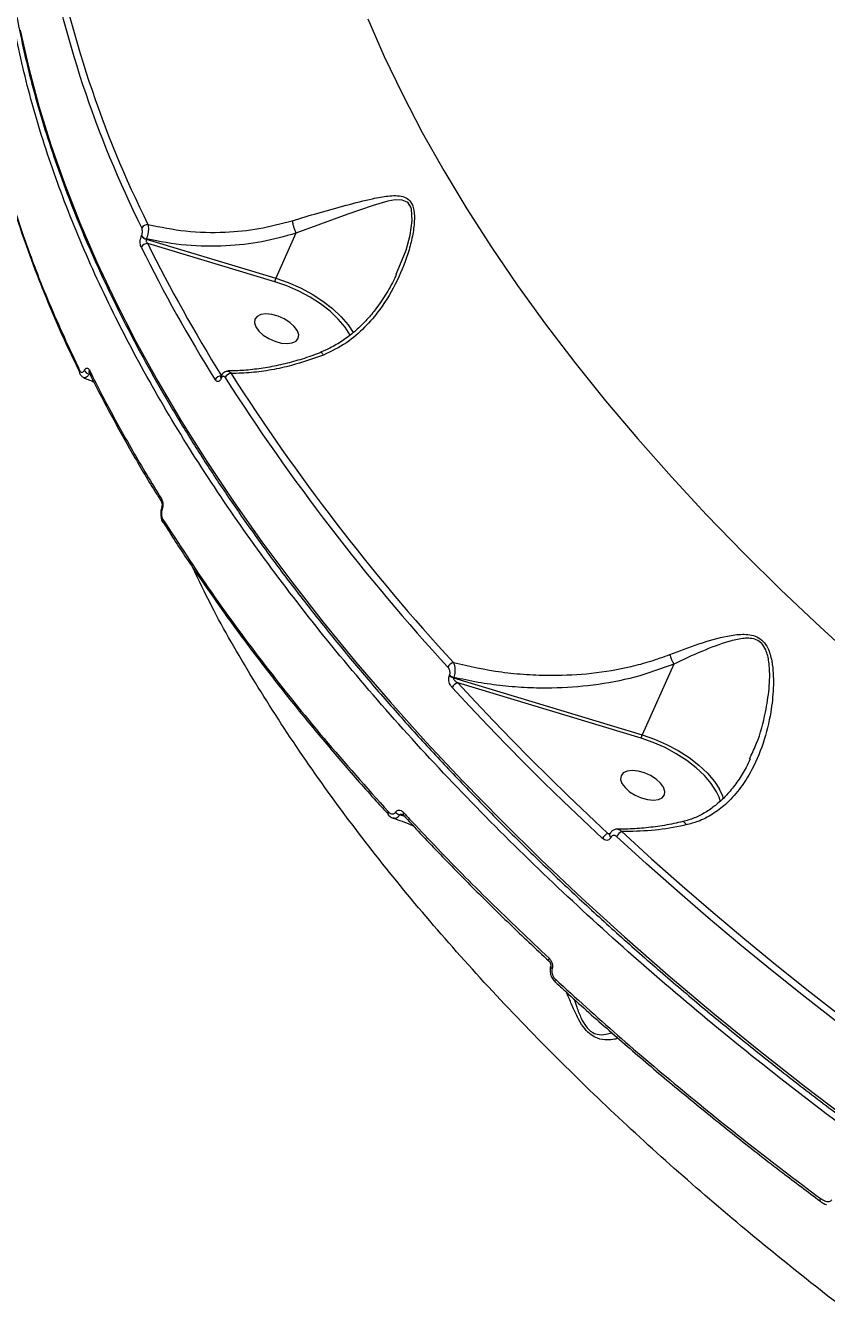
# Model space of a CAD drawing. Header units: millimetres. Extents: x -7720 to 6073, y -7402 to 5433.
# Drawn here: x 542.4 to 694.2, y -2069.4 to -1826.1 of the extents above; entities that cross this region are included whole.
import ezdxf

# ---------------------------------------------------------------- set-up
doc = ezdxf.new("R2010")
doc.units = ezdxf.units.MM
for name, color, linetype in [('DIKOM_ОБЪЕКТ', 7, 'Continuous'), ('DIKOM_РАЗМЕР_ЗОНА', 7, 'Continuous'), ('DIKOM_РАЗМЕР_ОБЪЕКТА', 7, 'Continuous')]:
    doc.layers.add(name, color=color, linetype=linetype)
doc.styles.add('style1', font='arial.ttf', dxfattribs={"width": 0.8})
doc.dimstyles.new('1-50', dxfattribs={"dimtxt": 300, "dimasz": 200, "dimexe": 100, "dimexo": 0, "dimgap": 100, "dimtad": 1, "dimtxsty": 'style1', "dimcen": 200, "dimclrd": 7, "dimclre": 7, "dimclrt": 7, "dimadec": 1, "dimazin": 2, "dimtfac": 1, "dimtmove": 0, "dimatfit": 2, "dimfxl": 0, "dimlwd": 25, "dimlwe": 18, "dimarcsym": 0})

# ---------------------------------------------------------------- blocks, each defined once
blk = doc.blocks.new('*D0')
at = {"layer": 'Defpoints', "color": 0, "transparency": 16777216}
for p in [(-1165.04, 3934.07), (-6387.82, -4153.36), (1392.52, -4153.36)]:
    blk.add_point(p, dxfattribs=at)
at = {"layer": 'DIKOM_РАЗМЕР_ОБЪЕКТА', "color": 7, "lineweight": 18, "transparency": 16777216}
for p, q in [((-1165.04, 3934.07), (-6487.82, 3934.07)), ((1392.52, -4153.36), (-6487.82, -4153.36))]:
    blk.add_line(p, q, dxfattribs=at)
at = {"layer": 'DIKOM_РАЗМЕР_ОБЪЕКТА', "color": 7, "lineweight": 25, "transparency": 16777216}
blk.add_line((-6387.82, 3734.07), (-6387.82, -3953.36), dxfattribs=at)
at = {"layer": 'DIKOM_РАЗМЕР_ОБЪЕКТА', "color": 7, "transparency": 16777216}
for points in [[(-6421.16, 3734.07), (-6354.49, 3734.07), (-6387.82, 3934.07)], [(-6421.16, -3953.36), (-6354.49, -3953.36), (-6387.82, -4153.36)]]:
    blk.add_solid(points, dxfattribs=at)
at = {"layer": 'DIKOM_РАЗМЕР_ОБЪЕКТА', "color": 7, "transparency": 16777216, "insert": (-6640.99, -109.65), "char_height": 300, "attachment_point": 5, "rotation": 90, "style": 'style1'}
blk.add_mtext('8100', dxfattribs=at)
blk = doc.blocks.new('*D1')
at = {"layer": 'Defpoints', "color": 0, "transparency": 16777216}
for p in [(-3938.71, 77.29), (4572.68, -275.21), (4572.68, -6577.9)]:
    blk.add_point(p, dxfattribs=at)
at = {"layer": 'DIKOM_РАЗМЕР_ОБЪЕКТА', "color": 7, "lineweight": 18, "transparency": 16777216}
for p, q in [((-3938.71, 77.29), (-3938.71, -6677.9)), ((4572.68, -275.21), (4572.68, -6677.9))]:
    blk.add_line(p, q, dxfattribs=at)
at = {"layer": 'DIKOM_РАЗМЕР_ОБЪЕКТА', "color": 7, "lineweight": 25, "transparency": 16777216}
blk.add_line((-3738.71, -6577.9), (4372.68, -6577.9), dxfattribs=at)
at = {"layer": 'DIKOM_РАЗМЕР_ОБЪЕКТА', "color": 7, "transparency": 16777216}
for points in [[(-3738.71, -6544.56), (-3738.71, -6611.23), (-3938.71, -6577.9)], [(4372.68, -6544.56), (4372.68, -6611.23), (4572.68, -6577.9)]]:
    blk.add_solid(points, dxfattribs=at)
at = {"layer": 'DIKOM_РАЗМЕР_ОБЪЕКТА', "color": 7, "transparency": 16777216, "insert": (316.98, -6324.72), "char_height": 300, "attachment_point": 5, "style": 'style1'}
blk.add_mtext('8500', dxfattribs=at)
blk = doc.blocks.new('*D2')
at = {"layer": 'Defpoints', "color": 0, "transparency": 16777216}
for p in [(-2365.16, 5433.02), (-7269.56, -6016.09), (1800.96, -6016.09)]:
    blk.add_point(p, dxfattribs=at)
at = {"layer": 'DIKOM_РАЗМЕР_ЗОНА', "color": 7, "lineweight": 18, "transparency": 16777216}
for p, q in [((-2365.16, 5433.02), (-7369.56, 5433.02)), ((1800.96, -6016.09), (-7369.56, -6016.09))]:
    blk.add_line(p, q, dxfattribs=at)
at = {"layer": 'DIKOM_РАЗМЕР_ЗОНА', "color": 7, "lineweight": 25, "transparency": 16777216}
blk.add_line((-7269.56, 5233.02), (-7269.56, -5816.09), dxfattribs=at)
at = {"layer": 'DIKOM_РАЗМЕР_ЗОНА', "color": 7, "transparency": 16777216}
for points in [[(-7302.9, 5233.02), (-7236.23, 5233.02), (-7269.56, 5433.02)], [(-7302.9, -5816.09), (-7236.23, -5816.09), (-7269.56, -6016.09)]]:
    blk.add_solid(points, dxfattribs=at)
at = {"layer": 'DIKOM_РАЗМЕР_ЗОНА', "color": 7, "transparency": 16777216, "insert": (-7522.73, -291.53), "char_height": 300, "attachment_point": 5, "rotation": 90, "style": 'style1'}
blk.add_mtext('11500', dxfattribs=at)
blk = doc.blocks.new('*D3')
at = {"layer": 'Defpoints', "color": 0, "transparency": 16777216}
for p in [(-5938.71, -432.44), (6072.68, -1006.94), (6072.68, -7302.44)]:
    blk.add_point(p, dxfattribs=at)
at = {"layer": 'DIKOM_РАЗМЕР_ЗОНА', "color": 7, "lineweight": 18, "transparency": 16777216}
for p, q in [((-5938.71, -432.44), (-5938.71, -7402.44)), ((6072.68, -1006.94), (6072.68, -7402.44))]:
    blk.add_line(p, q, dxfattribs=at)
at = {"layer": 'DIKOM_РАЗМЕР_ЗОНА', "color": 7, "lineweight": 25, "transparency": 16777216}
blk.add_line((-5738.71, -7302.44), (5872.68, -7302.44), dxfattribs=at)
at = {"layer": 'DIKOM_РАЗМЕР_ЗОНА', "color": 7, "transparency": 16777216}
for points in [[(-5738.71, -7269.1), (-5738.71, -7335.77), (-5938.71, -7302.44)], [(5872.68, -7269.1), (5872.68, -7335.77), (6072.68, -7302.44)]]:
    blk.add_solid(points, dxfattribs=at)
at = {"layer": 'DIKOM_РАЗМЕР_ЗОНА', "color": 7, "transparency": 16777216, "insert": (66.98, -7049.26), "char_height": 300, "attachment_point": 5, "style": 'style1'}
blk.add_mtext('12000', dxfattribs=at)

msp = doc.modelspace()

# ---------------------------------------------------------------- linework, layer by layer
at = {"layer": 'DIKOM_ОБЪЕКТ', "color": 7, "linetype": 'Continuous', "lineweight": 15}
for p, q in [((593.668, -1865.522), (589.838, -1874.021)), ((564.378, -1866), (564.406, -1865.938)), ((565.314, -1866.597), (565.286, -1866.659)), ((565.286, -1866.659), (589.838, -1874.021)), ((589.673, -1874.69), (565.564, -1867.462)), ((612.672, -1873.245), (612.838, -1872.841)), ((554.644, -1892.306), (554.436, -1892.243)), ((579.429, -1892.642), (579.409, -1892.685)), ((579.49, -1893.017), (579.471, -1893.06)), ((568.47, -1920.382), (568.44, -1920.338)), ((665.318, -1947.218), (659.281, -1960.613)), ((622.77, -1949.351), (622.806, -1949.27)), ((623.571, -1949.729), (623.535, -1949.81)), ((623.535, -1949.81), (659.281, -1960.613)), ((659.114, -1961.282), (624.391, -1950.788)), ((679.664, -1965.159), (679.839, -1964.778)), ((614.282, -1976.116), (613.319, -1975.826)), ((614.084, -1975.938), (614.097, -1975.951)), ((652.825, -1979.343), (653.227, -1979.37)), ((653.142, -1979.483), (653.131, -1979.509)), ((653.379, -1980.066), (653.368, -1980.091)), ((642.84, -2007.546), (642.869, -2007.57)), ((693.057, -2049.082), (693.076, -2049.094))]:
    msp.add_line(p, q, dxfattribs=at)
at = {"layer": 'DIKOM_ОБЪЕКТ', "color": 7, "linetype": 'Continuous', "lineweight": 15, "flags": 128}
for points in [[(607.287, -1824.841), (610.411, -1831.981), (613.853, -1839.163), (617.608, -1846.378), (621.675, -1853.62), (626.048, -1860.882), (630.723, -1868.158), (635.697, -1875.44), (640.965, -1882.722), (646.522, -1889.998), (652.362, -1897.259), (658.48, -1904.501), (664.871, -1911.715), (671.529, -1918.896), (678.447, -1926.036), (685.618, -1933.129), (693.037, -1940.168), (700.697, -1947.147)], [(541.394, -1827.02), (543.006, -1834.186), (544.945, -1841.423), (547.209, -1848.727), (549.797, -1856.091), (552.706, -1863.508), (555.934, -1870.973), (559.478, -1878.479), (563.336, -1886.019), (567.503, -1893.589), (571.977, -1901.18), (576.754, -1908.787), (581.829, -1916.403), (587.199, -1924.022), (592.858, -1931.638), (598.803, -1939.243), (605.028, -1946.833), (611.527, -1954.399), (618.296, -1961.936), (625.329, -1969.438), (632.62, -1976.899), (640.162, -1984.31), (647.949, -1991.668), (655.975, -1998.965), (664.233, -2006.196), (672.716, -2013.354), (681.417, -2020.433), (690.329, -2027.427), (699.443, -2034.331)], [(612.838, -1872.841), (614.54, -1868.693), (615.313, -1865.879), (615.726, -1863.063), (615.589, -1860.936), (615.467, -1860.548), (614.973, -1859.762), (614.783, -1859.597), (613.814, -1859.209), (612.509, -1859.195), (611.119, -1859.447), (608.317, -1860.253), (603.529, -1861.909), (598.315, -1863.813), (593.67, -1865.52), (593.669, -1865.52), (593.669, -1865.52)], [(603.971, -1884.837), (603.965, -1884.827), (602.982, -1883.299), (601.695, -1881.779), (600.134, -1880.302), (598.336, -1878.902), (596.342, -1877.613), (594.2, -1876.464), (591.96, -1875.482), (589.673, -1874.69)], [(589.838, -1874.021), (592.196, -1874.837), (594.507, -1875.849), (596.716, -1877.034), (598.772, -1878.364), (600.627, -1879.808), (602.236, -1881.331), (603.564, -1882.899), (604.504, -1884.341)], [(589.092, -1880.911), (587.968, -1880.806), (587.009, -1880.929), (586.29, -1881.27), (585.871, -1881.801), (585.786, -1882.479), (586.041, -1883.25), (586.616, -1884.05), (587.463, -1884.816), (588.516, -1885.485), (589.687, -1886.002), (590.883, -1886.326), (592.007, -1886.431), (592.966, -1886.308), (593.685, -1885.967), (594.104, -1885.436), (594.189, -1884.758), (593.934, -1883.987), (593.359, -1883.186), (592.512, -1882.421), (591.459, -1881.752), (590.288, -1881.235), (589.092, -1880.911)], [(552.676, -1892.122), (552.662, -1892.1), (552.648, -1892.072)], [(624.391, -1950.788), (627.739, -1954.393), (631.147, -1957.99), (634.615, -1961.577), (638.142, -1965.154), (641.727, -1968.72), (645.37, -1972.273), (649.07, -1975.815), (652.825, -1979.343)], [(651.796, -1980.293), (648.032, -1976.756), (644.324, -1973.206), (640.672, -1969.644), (637.079, -1966.07), (633.543, -1962.484), (630.067, -1958.889), (626.65, -1955.283), (623.294, -1951.669)], [(659.281, -1960.613), (661.639, -1961.429), (663.95, -1962.442), (666.159, -1963.626), (668.215, -1964.956), (670.069, -1966.4), (671.679, -1967.923), (673.007, -1969.491), (673.947, -1970.933)], [(673.901, -1972.468), (673.408, -1971.418), (672.424, -1969.89), (671.136, -1968.37), (669.575, -1966.893), (667.777, -1965.493), (665.783, -1964.204), (663.641, -1963.055), (661.401, -1962.073), (659.114, -1961.282)], [(658.534, -1967.503), (657.411, -1967.398), (656.451, -1967.521), (655.733, -1967.862), (655.314, -1968.393), (655.229, -1969.071), (655.484, -1969.842), (656.058, -1970.643), (656.906, -1971.408), (657.958, -1972.077), (659.13, -1972.594), (660.326, -1972.918), (661.449, -1973.023), (662.409, -1972.9), (663.127, -1972.559), (663.546, -1972.028), (663.632, -1971.35), (663.377, -1970.579), (662.802, -1969.778), (661.954, -1969.013), (660.902, -1968.344), (659.73, -1967.827), (658.534, -1967.503)], [(674.19, -1973.337), (674.065, -1972.918), (673.901, -1972.468)], [(611.189, -1975.801), (611.172, -1975.785), (611.157, -1975.77)], [(702.956, -2020.199), (696.521, -2015.309), (690.187, -2010.375), (683.957, -2005.396), (677.834, -2000.377), (671.82, -1995.318), (665.918, -1990.222), (660.13, -1985.091), (654.458, -1979.927)], [(655.433, -1978.989), (661.092, -1984.141), (666.867, -1989.261), (672.756, -1994.345), (678.757, -1999.393), (684.867, -2004.401), (691.083, -2009.369), (697.403, -2014.293), (703.824, -2019.171)], [(641.658, -2002.99), (641.602, -2003.139), (641.575, -2003.276), (641.576, -2003.396), (641.607, -2003.493), (641.657, -2003.557)], [(642.849, -2006.987), (642.795, -2007.129), (642.767, -2007.26), (642.765, -2007.376), (642.789, -2007.472), (642.839, -2007.545), (642.84, -2007.546)], [(693.105, -2048.55), (693.049, -2048.69), (693.014, -2048.816), (693.001, -2048.924), (693.011, -2049.009), (693.043, -2049.069), (693.057, -2049.082)]]:
    msp.add_lwpolyline(points, dxfattribs=at)
at = {"layer": 'DIKOM_ОБЪЕКТ', "color": 7, "linetype": 'Continuous', "lineweight": 15}
for centre, radius, start, end in [((749.909, -1772.22), 207.173, 190.14557, 206.46251), ((750.671, -1771.74), 206.714, 190.14549, 206.46257), ((565.567, -1865.119), 1.265, 87.79102, 152.71253), ((565.453, -1868.723), 1.266, 84.96803, 152.81243), ((826.664, -1738.278), 292.721, 206.33698, 211.97568), ((565.658, -1865.191), 1.515, 212.2958, 255.76405), ((565.686, -1865.129), 1.514, 212.2889, 255.77051), ((827.294, -1737.896), 292.044, 206.33713, 211.97545), ((591.479, -1874.781), 1.808, 155.14887, 177.14135), ((553.219, -1891.817), 0.625, 153.6905, 204.10473), ((554.811, -1890.921), 1.374, 204.20144, 254.17439), ((555.034, -1891.708), 0.621, 153.44256, 205.12796), ((581.45, -1893.468), 1.357, 93.15236, 153.37501), ((914.722, -1679.403), 395.431, 212.54216, 222.5732), ((579.556, -1893.89), 1.341, 89.83362, 153.50257), ((579.773, -1892.818), 0.387, 159.26894, 218.61009), ((579.794, -1892.774), 0.389, 160.08376, 218.53848), ((914.331, -1679.672), 396.317, 212.54223, 222.57298), ((568.68, -1916.179), 0.586, 151.83047, 210.69051), ((568.482, -1917.614), 0.289, 167.90213, 230.07524), ((568.955, -1920.053), 0.589, 151.99887, 208.94024), ((623.932, -1948.481), 1.61, 104.75391, 154.67263), ((624.022, -1948.132), 1.747, 224.22994, 253.82384), ((624.058, -1948.051), 1.747, 224.22994, 253.82384), ((624.736, -1952.34), 1.59, 102.54356, 155.04746), ((660.947, -1961.384), 1.836, 155.15584, 176.80531), ((665.612, -1975.662), 9.583, 17.77542, 29.56795), ((611.61, -1975.477), 0.539, 148.68551, 212.85922), ((613.852, -1974.319), 1.599, 216.90407, 250.51865), ((614.505, -1975.644), 0.514, 146.8906, 214.86667), ((653.432, -1981.032), 1.795, 109.75629, 155.66939), ((653.655, -1979.636), 0.538, 165.73732, 237.7568), ((653.671, -1979.607), 0.544, 167.04857, 237.51633), ((656.145, -1980.703), 1.856, 112.55814, 155.30897), ((642.429, -2004.522), 0.474, 178.59079, 246.73943)]:
    msp.add_arc(centre, radius, start, end, dxfattribs=at)
for points, knots in [([(538.191, -1795.95), (538.177, -1796.702), (538.122, -1799.568), (538.331, -1804.643), (538.82, -1811.167), (539.625, -1817.781), (540.72, -1824.469), (542.11, -1831.23), (543.794, -1838.057), (545.769, -1844.946), (548.036, -1851.891), (550.591, -1858.887), (553.434, -1865.928), (556.561, -1873.01), (559.97, -1880.126), (563.659, -1887.272), (567.626, -1894.442), (571.866, -1901.631), (576.376, -1908.832), (581.154, -1916.042), (586.195, -1923.254), (591.496, -1930.462), (597.053, -1937.663), (602.861, -1944.849), (608.916, -1952.016), (615.213, -1959.159), (621.748, -1966.272), (628.516, -1973.35), (635.512, -1980.387), (642.729, -1987.378), (650.164, -1994.319), (657.81, -2001.203), (665.662, -2008.025), (673.713, -2014.782), (681.958, -2021.467), (690.39, -2028.075), (699.003, -2034.602), (707.791, -2041.043), (716.747, -2047.392), (725.863, -2053.646), (735.135, -2059.799), (744.554, -2065.846), (754.113, -2071.784), (763.805, -2077.608), (773.623, -2083.314), (783.559, -2088.897), (793.608, -2094.35), (802.64, -2099.096), (808.344, -2101.987), (810.634, -2103.148)], [0, 0, 0, 0, 0.0077198, 0.02941, 0.0511067, 0.0728093, 0.0945176, 0.116231, 0.137949, 0.159671, 0.1813965, 0.2031247, 0.2248553, 0.2465877, 0.2683216, 0.2900565, 0.311792, 0.3335279, 0.3552642, 0.3770004, 0.3987365, 0.4204722, 0.4422076, 0.4639424, 0.4856768, 0.5074107, 0.5291438, 0.5508765, 0.5726086, 0.59434, 0.616071, 0.6378014, 0.6595311, 0.6812606, 0.7029894, 0.7247178, 0.7464457, 0.7681732, 0.7899003, 0.8116272, 0.8333537, 0.8550798, 0.8768057, 0.8985314, 0.9202568, 0.9419821, 0.9637072, 0.9854321, 1, 1, 1, 1]), ([(810.392, -2104.401), (806.324, -2102.33), (795.366, -2096.749), (777.841, -2087.204), (757.994, -2075.672), (738.494, -2063.543), (719.418, -2050.845), (700.846, -2037.606), (683.187, -2024.119), (666.48, -2010.435), (650.742, -1996.61), (635.717, -1982.418), (621.49, -1967.894), (608.13, -1953.083), (595.931, -1938.308), (584.908, -1923.62), (575.05, -1909.067), (566.195, -1894.411), (558.419, -1879.7), (551.776, -1864.984), (546.415, -1850.589), (542.312, -1836.552), (539.47, -1822.919), (537.766, -1810.001), (537.644, -1801.831), (537.587, -1797.963)], [0, 0, 0, 0, 0.0259397, 0.0698834, 0.113861, 0.1578047, 0.2030248, 0.2482819, 0.293502, 0.3374457, 0.3814232, 0.425367, 0.4705871, 0.515844, 0.561064, 0.6050079, 0.6489853, 0.6929291, 0.7381491, 0.7834061, 0.8286263, 0.8725698, 0.9165475, 0.9604911, 1, 1, 1, 1]), ([(534.057, -1835.425), (534.428, -1837.496), (535.512, -1843.555), (538.016, -1853.772), (541.908, -1866.159), (546.692, -1878.748), (550.67, -1887.276), (552.658, -1891.54)], [0, 0, 0, 0, 0.11445515, 0.33476518, 0.55507595, 0.77753818, 1, 1, 1, 1]), ([(534.103, -1835.842), (534.208, -1836.512), (534.66, -1839.413), (535.757, -1844.62), (537.401, -1851.46), (539.359, -1858.372), (541.604, -1865.344), (544.137, -1872.369), (546.967, -1879.441), (549.771, -1885.915), (551.758, -1890.044), (552.597, -1891.789)], [0, 0, 0, 0, 0.0373169, 0.161522, 0.2858813, 0.410358, 0.5349212, 0.6595357, 0.7841642, 0.9087644, 1, 1, 1, 1]), ([(592.962, -1863.13), (594.593, -1862.642), (598.145, -1861.579), (603.285, -1860.156), (607.668, -1859.029), (610.701, -1858.456), (612.591, -1858.328), (613.908, -1858.466), (615.033, -1858.995), (615.632, -1859.837), (616.06, -1861.098), (616.203, -1862.97), (615.857, -1865.73), (614.899, -1869.678), (612.985, -1874.59), (610.064, -1879.528), (606.74, -1883.439), (603.24, -1886.514), (600.376, -1887.894), (598.888, -1888.611)], [0, 0, 0, 0, 0.0790198, 0.1721799, 0.2680588, 0.3287288, 0.3610586, 0.3938993, 0.4223308, 0.4513192, 0.4599428, 0.4989921, 0.544605, 0.5914345, 0.6876199, 0.7865804, 0.8546763, 0.924445, 1, 1, 1, 1]), ([(565.615, -1863.855), (567.983, -1864.332), (572.786, -1865.3), (579.905, -1865.437), (586.729, -1864.786), (590.868, -1863.686), (592.962, -1863.13)], [0, 0, 0, 0, 0.262566, 0.5326643, 0.7636482, 1, 1, 1, 1]), ([(592.962, -1863.13), (592.97, -1863.187), (592.995, -1863.355), (593.072, -1863.739), (593.221, -1864.304), (593.434, -1864.96), (593.591, -1865.333), (593.669, -1865.52)], [0, 0, 0, 0, 0.0873173, 0.253621, 0.5024322, 0.7512131, 1, 1, 1, 1]), ([(564.406, -1865.938), (564.44, -1865.848), (564.51, -1865.667), (564.56, -1865.341), (564.564, -1865.018), (564.523, -1864.737), (564.467, -1864.6), (564.442, -1864.539)], [0, 0, 0, 0, 0.20392639, 0.40804194, 0.61349162, 0.82655895, 1, 1, 1, 1]), ([(565.615, -1863.855), (565.639, -1863.972), (565.692, -1864.233), (565.699, -1864.777), (565.636, -1865.41), (565.507, -1866.052), (565.378, -1866.415), (565.314, -1866.597)], [0, 0, 0, 0, 0.1700339, 0.3808122, 0.5867109, 0.7931009, 1, 1, 1, 1]), ([(593.668, -1865.522), (591.532, -1866.113), (587.208, -1867.308), (580.187, -1868.053), (572.774, -1867.999), (567.823, -1867.069), (565.314, -1866.597)], [0, 0, 0, 0, 0.2328894, 0.4712981, 0.7319729, 1, 1, 1, 1]), ([(593.669, -1865.52), (593.669, -1865.52), (593.669, -1865.521), (593.669, -1865.522), (593.668, -1865.522), (593.668, -1865.522)], [0, 0, 0, 0, 0.385005, 0.8700929, 1, 1, 1, 1]), ([(564.327, -1868.144), (564.288, -1868.05), (564.201, -1867.838), (564.137, -1867.404), (564.143, -1866.908), (564.221, -1866.412), (564.325, -1866.137), (564.378, -1866)], [0, 0, 0, 0, 0.1741636, 0.3895623, 0.5957878, 0.7978769, 1, 1, 1, 1]), ([(565.286, -1866.659), (565.273, -1866.697), (565.257, -1866.744), (565.25, -1866.852), (565.265, -1866.986), (565.336, -1867.171), (565.439, -1867.337), (565.525, -1867.422), (565.564, -1867.462)], [0, 0, 0, 0, 0.1445381, 0.1754429, 0.3625518, 0.5710129, 0.8046553, 1, 1, 1, 1]), ([(612.724, -1873.261), (612.597, -1873.551), (611.993, -1874.928), (610.679, -1877.208), (608.847, -1879.884), (606.885, -1882.217), (604.813, -1884.203), (602.535, -1885.917), (600.407, -1887.209), (598.979, -1887.79), (598.404, -1888.024)], [0, 0, 0, 0, 0.0448724, 0.2132704, 0.3728739, 0.5056812, 0.6467786, 0.7820179, 0.9123693, 1, 1, 1, 1]), ([(598.431, -1888.078), (597.92, -1888.282), (596.332, -1888.917), (593.622, -1889.753), (590.328, -1890.59), (587.035, -1891.183), (583.83, -1891.556), (581.776, -1891.604), (580.777, -1891.628)], [0, 0, 0, 0, 0.0867736, 0.2692744, 0.4532604, 0.6383962, 0.8242298, 1, 1, 1, 1]), ([(598.888, -1888.611), (596.875, -1889.324), (593.598, -1890.485), (589.019, -1891.457), (585.168, -1892.005), (582.655, -1892.077), (581.376, -1892.113)], [0, 0, 0, 0, 0.3422181, 0.5572672, 0.7746045, 1, 1, 1, 1]), ([(598.453, -1888.14), (598.476, -1888.132), (598.535, -1888.114), (598.684, -1888.291), (598.815, -1888.489), (598.873, -1888.586), (598.888, -1888.611)], [0, 0, 0, 0, 0.2812744, 0.7037004, 0.9243946, 1, 1, 1, 1]), ([(552.657, -1892.067), (552.674, -1892.109), (552.769, -1892.338), (553.033, -1892.664), (553.372, -1892.822), (553.521, -1892.891)], [0, 0, 0, 0, 0.1105443, 0.6093766, 1, 1, 1, 1]), ([(552.658, -1891.54), (552.718, -1891.637), (552.837, -1891.831), (553.073, -1891.911), (553.314, -1891.816), (553.474, -1891.628), (553.548, -1891.5), (553.557, -1891.484)], [0, 0, 0, 0, 0.247835, 0.4958839, 0.7364322, 0.9669991, 1, 1, 1, 1]), ([(554.436, -1892.243), (554.42, -1892.269), (554.295, -1892.481), (554.039, -1892.787), (553.727, -1892.972), (553.573, -1892.889), (553.518, -1892.859)], [0, 0, 0, 0, 0.051985, 0.4154249, 0.7925005, 1, 1, 1, 1]), ([(553.557, -1891.484), (553.566, -1891.469), (553.64, -1891.34), (553.803, -1891.148), (554.05, -1891.052), (554.293, -1891.134), (554.417, -1891.331), (554.479, -1891.43)], [0, 0, 0, 0, 0.029871, 0.2617822, 0.5039363, 0.7520073, 1, 1, 1, 1]), ([(554.471, -1891.967), (554.469, -1891.964), (554.466, -1891.959), (554.469, -1891.967), (554.471, -1891.97)], [0, 0, 0, 0, 0.6137302, 1, 1, 1, 1]), ([(554.479, -1891.43), (554.684, -1891.842), (555.709, -1893.901), (558.34, -1898.995), (562.588, -1906.736), (566.304, -1912.846), (568.164, -1915.902)], [0, 0, 0, 0, 0.0507676, 0.2538465, 0.626694, 1, 1, 1, 1]), ([(554.481, -1891.968), (554.621, -1892.259), (555.904, -1894.929), (558.596, -1900.011), (562.595, -1907.208), (565.808, -1912.698), (567.762, -1915.787), (568.192, -1916.466)], [0, 0, 0, 0, 0.0359137, 0.3293482, 0.6234296, 0.917257, 1, 1, 1, 1]), ([(580.757, -1891.698), (580.659, -1891.696), (580.403, -1891.691), (580.026, -1891.881), (579.665, -1892.197), (579.512, -1892.489), (579.433, -1892.642)], [0, 0, 0, 0, 0.1670854, 0.4356302, 0.7053466, 1, 1, 1, 1]), ([(580.775, -1891.679), (580.883, -1891.699), (581.103, -1891.738), (581.284, -1891.987), (581.376, -1892.113)], [0, 0, 0, 0, 0.4905911, 1, 1, 1, 1]), ([(553.473, -1892.991), (553.836, -1893.104), (554.476, -1893.302), (555.077, -1893.564), (555.337, -1893.678)], [0, 0, 0, 0, 0.5677339, 1, 1, 1, 1]), ([(579.471, -1893.06), (579.429, -1893.141), (579.324, -1893.347), (579.105, -1893.564), (578.838, -1893.649), (578.571, -1893.57), (578.428, -1893.384), (578.357, -1893.292)], [0, 0, 0, 0, 0.1407816, 0.3552741, 0.5700259, 0.784963, 1, 1, 1, 1]), ([(579.409, -1892.681), (579.399, -1892.704), (579.373, -1892.761), (579.351, -1892.779), (579.36, -1892.772), (579.36, -1892.772)], [0, 0, 0, 0, 0.4127485, 0.9799019, 1, 1, 1, 1]), ([(580.238, -1892.86), (580.189, -1892.798), (580.093, -1892.675), (579.914, -1892.622), (579.736, -1892.678), (579.589, -1892.823), (579.518, -1892.961), (579.49, -1893.017)], [0, 0, 0, 0, 0.2142733, 0.4284527, 0.6428912, 0.857732, 1, 1, 1, 1]), ([(568.164, -1915.902), (568.178, -1915.927), (568.257, -1916.06), (568.369, -1916.368), (568.437, -1916.854), (568.421, -1917.373), (568.338, -1917.681), (568.297, -1917.835)], [0, 0, 0, 0, 0.0545577, 0.2913498, 0.5277965, 0.763999, 1, 1, 1, 1]), ([(568.171, -1916.47), (568.171, -1916.469), (568.17, -1916.469), (568.203, -1916.531), (568.242, -1916.66), (568.276, -1916.854), (568.283, -1917.096), (568.259, -1917.332), (568.223, -1917.492), (568.203, -1917.543), (568.201, -1917.548)], [0, 0, 0, 0, 0.0287338, 0.166691, 0.3017205, 0.4655774, 0.636065, 0.8211844, 0.9813097, 1, 1, 1, 1]), ([(568.207, -1917.555), (568.193, -1917.591), (568.079, -1917.883), (567.993, -1918.528), (568.062, -1919.419), (568.22, -1920.047), (568.427, -1920.294), (568.455, -1920.328)], [0, 0, 0, 0, 0.0412613, 0.336681, 0.6354267, 0.9508854, 1, 1, 1, 1]), ([(568.297, -1917.835), (568.256, -1917.99), (568.173, -1918.3), (568.157, -1918.821), (568.227, -1919.311), (568.341, -1919.619), (568.421, -1919.752), (568.435, -1919.777)], [0, 0, 0, 0, 0.2364428, 0.4729528, 0.7098794, 0.9468176, 1, 1, 1, 1]), ([(568.435, -1919.777), (571.431, -1924.381), (577.423, -1933.589), (587.69, -1947.463), (598.81, -1961.358), (607.036, -1970.584), (611.149, -1975.197)], [0, 0, 0, 0, 0.2485965, 0.497193, 0.7485962, 1, 1, 1, 1]), ([(568.523, -1920.343), (569.004, -1921.117), (570.979, -1924.296), (574.724, -1929.893), (579.756, -1937.128), (585.071, -1944.365), (590.639, -1951.598), (596.457, -1958.819), (602.537, -1966.019), (607.464, -1971.669), (610.444, -1974.905), (611.232, -1975.762)], [0, 0, 0, 0, 0.0418136, 0.1718105, 0.3019219, 0.4321213, 0.562377, 0.6926603, 0.822932, 0.9531613, 1, 1, 1, 1]), ([(750.449, -2106.078), (745.271, -2102.781), (734.909, -2096.185), (719.891, -2085.9), (705.304, -2075.364), (691.032, -2064.426), (677.125, -2053.102), (663.638, -2041.405), (650.795, -2029.522), (638.285, -2017.138), (626.215, -2004.266), (614.693, -1990.93), (603.986, -1977.397), (594.153, -1963.701), (585.317, -1949.897), (578.576, -1938.241), (575.212, -1931.251), (574.033, -1928.8)], [0, 0, 0, 0, 0.0637342, 0.1275445, 0.1913548, 0.255089, 0.3214366, 0.3878705, 0.4543045, 0.5206518, 0.5927908, 0.6649855, 0.7371243, 0.8113705, 0.8856773, 0.959923, 1, 1, 1, 1]), ([(664.542, -1945.394), (666.385, -1944.696), (670.12, -1943.283), (674.666, -1941.974), (677.857, -1941.516), (679.727, -1941.606), (681.093, -1941.983), (682.301, -1942.845), (683.325, -1944.401), (683.773, -1945.985), (684.192, -1948.514), (684.265, -1951.795), (683.715, -1956.83), (682.367, -1962.326), (680.255, -1967.262), (677.748, -1971.105), (675.347, -1973.73), (672.685, -1975.74), (670.161, -1977.039), (668.398, -1977.519), (667.659, -1977.721)], [0, 0, 0, 0, 0.0952089, 0.1929563, 0.2448006, 0.2710692, 0.2981697, 0.3242893, 0.3503875, 0.3910749, 0.4019413, 0.4719623, 0.5438085, 0.6393951, 0.7378511, 0.7988549, 0.8613648, 0.9113747, 0.9628374, 1, 1, 1, 1]), ([(679.839, -1964.778), (680.249, -1963.936), (681.549, -1961.267), (682.632, -1956.872), (683.473, -1951.918), (683.542, -1948.702), (683.273, -1946.224), (682.946, -1944.722), (682.054, -1943.252), (680.985, -1942.534), (679.813, -1942.286), (678.943, -1942.305), (677.584, -1942.443), (674.935, -1943.099), (670.623, -1944.719), (667.087, -1946.385), (665.318, -1947.218)], [0, 0, 0, 0, 0.0667275, 0.2115259, 0.3161161, 0.4203109, 0.4358844, 0.4928558, 0.5281048, 0.5632154, 0.5968723, 0.6307476, 0.6379423, 0.713256, 0.8565747, 1, 1, 1, 1]), ([(623.522, -1946.924), (626.539, -1947.602), (631.101, -1948.627), (637.383, -1949.22), (643.094, -1949.421), (649.769, -1949.077), (656.038, -1948.02), (660.96, -1946.712), (663.348, -1945.833), (664.542, -1945.394)], [0, 0, 0, 0, 0.2227145, 0.3367339, 0.4507476, 0.6310031, 0.8132764, 0.9066458, 1, 1, 1, 1]), ([(664.542, -1945.394), (664.561, -1945.458), (664.622, -1945.667), (664.773, -1946.097), (665.02, -1946.679), (665.218, -1947.037), (665.318, -1947.216)], [0, 0, 0, 0, 0.1074609, 0.3494944, 0.6747055, 1, 1, 1, 1]), ([(622.806, -1949.27), (622.834, -1949.19), (622.889, -1949.031), (622.893, -1948.741), (622.84, -1948.437), (622.716, -1948.119), (622.58, -1947.908), (622.49, -1947.807), (622.477, -1947.792)], [0, 0, 0, 0, 0.1673499, 0.33447867, 0.50914225, 0.71311038, 0.95775837, 1, 1, 1, 1]), ([(623.522, -1946.924), (623.535, -1946.951), (623.623, -1947.132), (623.745, -1947.523), (623.819, -1948.121), (623.81, -1948.699), (623.734, -1949.256), (623.626, -1949.57), (623.571, -1949.729)], [0, 0, 0, 0, 0.0391383, 0.2683313, 0.4664047, 0.643632, 0.8199267, 1, 1, 1, 1]), ([(665.318, -1947.216), (662.887, -1948.105), (657.962, -1949.907), (650.125, -1951.323), (643.261, -1951.821), (637.539, -1951.737), (632.856, -1951.373), (628.179, -1950.737), (625.107, -1950.065), (623.571, -1949.729)], [0, 0, 0, 0, 0.1852058, 0.3752212, 0.5580259, 0.6672712, 0.7765211, 0.8882599, 1, 1, 1, 1]), ([(665.318, -1947.218), (665.318, -1947.218), (665.318, -1947.217), (665.318, -1947.216), (665.318, -1947.216), (665.318, -1947.216)], [0, 0, 0, 0, 0.40803882, 0.77261055, 1, 1, 1, 1]), ([(623.294, -1951.669), (623.275, -1951.648), (623.133, -1951.489), (622.916, -1951.156), (622.721, -1950.648), (622.637, -1950.169), (622.643, -1949.72), (622.728, -1949.474), (622.77, -1949.351)], [0, 0, 0, 0, 0.0392346, 0.2872361, 0.495203, 0.6710096, 0.8353303, 1, 1, 1, 1]), ([(623.535, -1949.81), (623.528, -1949.831), (623.515, -1949.874), (623.53, -1949.98), (623.604, -1950.131), (623.764, -1950.325), (624.01, -1950.545), (624.233, -1950.697), (624.371, -1950.777), (624.391, -1950.788)], [0, 0, 0, 0, 0.05524727, 0.10978358, 0.243687, 0.41752985, 0.651817, 0.95187315, 1, 1, 1, 1]), ([(679.787, -1965.211), (679.54, -1965.753), (678.879, -1967.201), (677.536, -1969.336), (675.895, -1971.473), (674.145, -1973.276), (672.296, -1974.756), (670.276, -1975.943), (668.515, -1976.719), (667.397, -1976.969), (667.023, -1977.052)], [0, 0, 0, 0, 0.0963843, 0.25736, 0.4116335, 0.541252, 0.677742, 0.8102118, 0.936544, 1, 1, 1, 1]), ([(611.149, -1975.197), (611.303, -1975.336), (611.571, -1975.579), (611.985, -1975.666), (612.304, -1975.579), (612.487, -1975.413), (612.561, -1975.298), (612.574, -1975.278)], [0, 0, 0, 0, 0.327718, 0.5739098, 0.7796276, 0.9627453, 1, 1, 1, 1]), ([(612.574, -1975.278), (612.59, -1975.254), (612.67, -1975.132), (612.868, -1974.961), (613.208, -1974.876), (613.641, -1974.974), (613.92, -1975.225), (614.075, -1975.364)], [0, 0, 0, 0, 0.0440831, 0.2245423, 0.4337578, 0.6875025, 1, 1, 1, 1]), ([(611.165, -1975.762), (611.208, -1975.813), (611.423, -1976.067), (611.744, -1976.317), (612.061, -1976.392), (612.126, -1976.407)], [0, 0, 0, 0, 0.1658455, 0.8300536, 1, 1, 1, 1]), ([(612.122, -1976.43), (613.252, -1976.817), (614.541, -1977.258), (615.756, -1977.811), (615.906, -1977.88)], [0, 0, 0, 0, 0.8768172, 1, 1, 1, 1]), ([(613.319, -1975.826), (613.299, -1975.858), (613.176, -1976.05), (612.908, -1976.328), (612.51, -1976.52), (612.252, -1976.444), (612.13, -1976.408)], [0, 0, 0, 0, 0.0624755, 0.3680317, 0.7020002, 1, 1, 1, 1]), ([(613.91, -1975.808), (613.843, -1975.788), (613.701, -1975.744), (613.518, -1975.737), (613.397, -1975.769), (613.345, -1975.799), (613.327, -1975.818), (613.319, -1975.826)], [0, 0, 0, 0, 0.3182256, 0.6876379, 0.8599382, 0.94466, 1, 1, 1, 1]), ([(613.912, -1975.8), (613.91, -1975.8), (613.883, -1975.8), (613.954, -1975.807), (614.041, -1975.896), (614.084, -1975.939)], [0, 0, 0, 0, 0.0225034, 0.5134694, 1, 1, 1, 1]), ([(614.075, -1975.364), (614.455, -1975.775), (616.359, -1977.829), (621.711, -1983.494), (630.385, -1992.327), (637.898, -1999.434), (641.658, -2002.99)], [0, 0, 0, 0, 0.0441406, 0.2207138, 0.6100119, 1, 1, 1, 1]), ([(614.114, -1975.934), (615.016, -1976.918), (618.095, -1980.279), (623.589, -1985.974), (630.592, -1993.003), (636.624, -1998.861), (640.395, -2002.355), (641.682, -2003.547)], [0, 0, 0, 0, 0.1056761, 0.3606608, 0.6150444, 0.8686521, 1, 1, 1, 1]), ([(667.039, -1977.092), (665.875, -1977.343), (663.536, -1977.846), (660.063, -1978.294), (657.075, -1978.526), (655.294, -1978.5), (654.624, -1978.491)], [0, 0, 0, 0, 0.27515412, 0.55280608, 0.83170324, 1, 1, 1, 1]), ([(667.659, -1977.721), (667.649, -1977.7), (667.563, -1977.531), (667.392, -1977.268), (667.182, -1977.073), (667.079, -1977.105), (667.038, -1977.117)], [0, 0, 0, 0, 0.0487535, 0.3935419, 0.7646199, 1, 1, 1, 1]), ([(652.825, -1979.343), (652.906, -1979.384), (653.002, -1979.431), (653.103, -1979.443), (653.117, -1979.445)], [0, 0, 0, 0, 0.85412306, 1, 1, 1, 1]), ([(653.132, -1979.504), (653.126, -1979.515), (653.119, -1979.53), (653.122, -1979.526), (653.123, -1979.526)], [0, 0, 0, 0, 0.7256576, 1, 1, 1, 1]), ([(654.613, -1978.541), (654.561, -1978.534), (654.315, -1978.499), (653.87, -1978.666), (653.4, -1979.003), (653.23, -1979.342), (653.156, -1979.491)], [0, 0, 0, 0, 0.0853719, 0.4027692, 0.7369652, 1, 1, 1, 1]), ([(654.458, -1979.927), (654.369, -1979.859), (654.191, -1979.723), (653.897, -1979.67), (653.634, -1979.743), (653.464, -1979.901), (653.399, -1980.027), (653.379, -1980.066)], [0, 0, 0, 0, 0.2336459, 0.4673233, 0.6955311, 0.9086786, 1, 1, 1, 1]), ([(654.621, -1978.533), (654.756, -1978.549), (655.043, -1978.582), (655.298, -1978.848), (655.433, -1978.989)], [0, 0, 0, 0, 0.4696065, 1, 1, 1, 1]), ([(667.659, -1977.721), (667.307, -1977.796), (665.095, -1978.265), (660.951, -1978.898), (657.296, -1978.958), (655.433, -1978.989)], [0, 0, 0, 0, 0.0849897, 0.5334657, 1, 1, 1, 1]), ([(653.368, -1980.091), (653.339, -1980.148), (653.244, -1980.333), (652.998, -1980.564), (652.616, -1980.673), (652.187, -1980.595), (651.926, -1980.394), (651.796, -1980.293)], [0, 0, 0, 0, 0.0931836, 0.3039021, 0.5302371, 0.7652132, 1, 1, 1, 1]), ([(641.655, -2003.56), (641.672, -2003.575), (641.729, -2003.625), (641.838, -2003.784), (641.93, -2004), (641.974, -2004.205), (641.981, -2004.364), (641.967, -2004.469), (641.958, -2004.497), (641.955, -2004.505)], [0, 0, 0, 0, 0.1010481, 0.3236819, 0.5296104, 0.6917508, 0.8276091, 0.9500023, 1, 1, 1, 1]), ([(641.658, -2002.99), (641.701, -2003.033), (641.859, -2003.19), (642.083, -2003.53), (642.26, -2004.013), (642.328, -2004.512), (642.27, -2004.809), (642.242, -2004.958)], [0, 0, 0, 0, 0.0919028, 0.3355598, 0.5630477, 0.7814137, 1, 1, 1, 1]), ([(641.962, -2004.512), (641.953, -2004.537), (641.849, -2004.805), (641.828, -2005.404), (641.981, -2006.251), (642.33, -2007.017), (642.7, -2007.37), (642.861, -2007.523)], [0, 0, 0, 0, 0.0246717, 0.2686339, 0.5239243, 0.7927597, 1, 1, 1, 1]), ([(642.242, -2004.958), (642.212, -2005.11), (642.153, -2005.414), (642.224, -2005.927), (642.406, -2006.426), (642.639, -2006.78), (642.804, -2006.943), (642.849, -2006.987)], [0, 0, 0, 0, 0.2168592, 0.4334589, 0.6619558, 0.9080945, 1, 1, 1, 1]), ([(642.849, -2006.987), (646.752, -2010.529), (654.559, -2017.614), (666.923, -2028.08), (679.716, -2038.425), (688.642, -2045.175), (693.105, -2048.55)], [0, 0, 0, 0, 0.2491005, 0.4982002, 0.7491003, 1, 1, 1, 1]), ([(642.9, -2007.534), (643.721, -2008.299), (647.032, -2011.381), (653.051, -2016.726), (660.954, -2023.563), (669.072, -2030.334), (677.385, -2037.032), (685.383, -2043.284), (690.693, -2047.261), (693.099, -2049.063)], [0, 0, 0, 0, 0.0534863, 0.2157138, 0.3780549, 0.5404754, 0.7029374, 0.8653982, 1, 1, 1, 1]), ([(654.781, -2018.19), (654.552, -2018.251), (653.91, -2018.424), (652.618, -2018.529), (651.1, -2018.359), (649.609, -2017.619), (648.348, -2016.386), (647.228, -2014.604), (646.255, -2012.55), (645.522, -2010.782), (645.115, -2009.774), (644.995, -2009.477)], [0, 0, 0, 0, 0.0807911, 0.2275876, 0.3867047, 0.486627, 0.5882802, 0.6978886, 0.8208791, 0.9472038, 1, 1, 1, 1]), ([(646.406, -2010.751), (646.572, -2011.261), (646.964, -2012.466), (647.659, -2014.254), (648.543, -2015.863), (649.284, -2016.639), (650.009, -2017.162), (651.063, -2017.567), (652.364, -2017.498), (653.182, -2017.232), (653.538, -2017.117)], [0, 0, 0, 0, 0.117223, 0.276964, 0.4084002, 0.5051701, 0.5273063, 0.646733, 0.8461296, 1, 1, 1, 1]), ([(693.064, -2049.073), (693.145, -2049.135), (693.497, -2049.406), (693.891, -2049.641), (694.222, -2049.708), (694.229, -2049.71)], [0, 0, 0, 0, 0.2272134, 0.9842627, 1, 1, 1, 1]), ([(693.105, -2048.55), (693.426, -2048.753), (693.901, -2049.054), (694.543, -2049.161), (694.92, -2049.101), (695.142, -2048.96), (695.224, -2048.85), (695.249, -2048.816)], [0, 0, 0, 0, 0.4385545, 0.6486915, 0.8192437, 0.9451807, 1, 1, 1, 1])]:
    msp.add_open_spline(points, degree=3, knots=knots, dxfattribs=at)

# ---------------------------------------------------------------- dimensions: what is measured, and where the dimension line sits
at = {"layer": 'DIKOM_РАЗМЕР_ЗОНА'}
dim = msp.add_linear_dim(base=(-7269.562, -6016.09), p1=(-2365.162, 5433.022), p2=(1800.959, -6016.09), angle=90, text='11500', dimstyle='1-50', dxfattribs=at)
dim.commit()
dim.dimension.update_dxf_attribs({"geometry": '*D2', "text_midpoint": (-7269.562, -291.534), "dimtype": 160})
dim = msp.add_linear_dim(base=(6072.676, -7302.437), p1=(-5938.714, -432.437), p2=(6072.676, -1006.937), text='12000', dimstyle='1-50', dxfattribs=at)
dim.commit()
dim.dimension.update_dxf_attribs({"geometry": '*D3', "text_midpoint": (66.981, -7302.437), "dimtype": 160})
at = {"layer": 'DIKOM_РАЗМЕР_ОБЪЕКТА'}
dim = msp.add_linear_dim(base=(-6387.822, -4153.364), p1=(-1165.044, 3934.068), p2=(1392.523, -4153.364), angle=90, text='8100', dimstyle='1-50', dxfattribs=at)
dim.commit()
dim.dimension.update_dxf_attribs({"geometry": '*D0', "text_midpoint": (-6387.822, -109.648), "dimtype": 160})
dim = msp.add_linear_dim(base=(4572.676, -6577.897), p1=(-3938.714, 77.288), p2=(4572.676, -275.211), text='8500', dimstyle='1-50', dxfattribs=at)
dim.commit()
dim.dimension.update_dxf_attribs({"geometry": '*D1', "text_midpoint": (316.981, -6577.897), "dimtype": 160})

doc.saveas('drawing.dxf')
